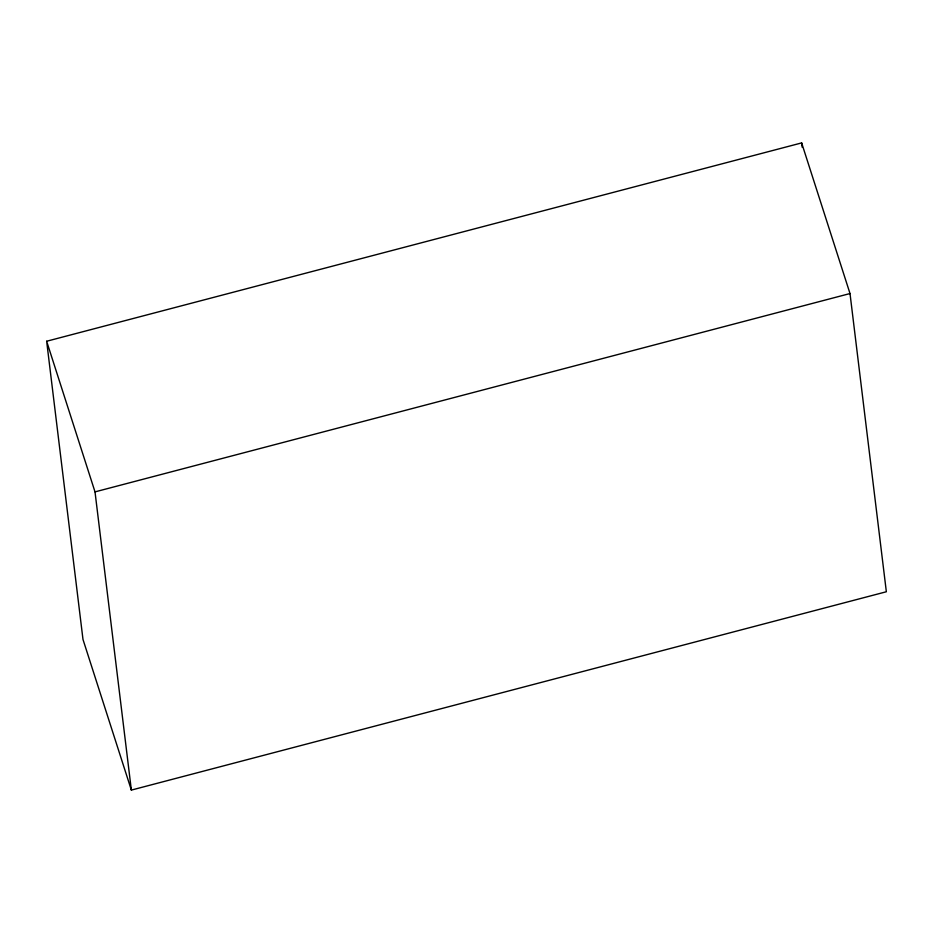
<?xml version="1.0" encoding="UTF-8"?>
<svg xmlns="http://www.w3.org/2000/svg" width="933" height="933" viewBox="0 0 933 933"><rect width="100%" height="100%" fill="white"/><g stroke="black" fill="none" stroke-linecap="round" stroke-linejoin="round"><path stroke-width="1.4" d="M46.65 341.245L801.645 142.912L850.01 293.545L886.35 591.755L131.355 790.088L82.99 639.455L46.65 341.245L95.014 491.878L131.355 790.088M95.014 491.878L850.01 293.545M801.645 142.912L802.17 147.239"/></g></svg>
